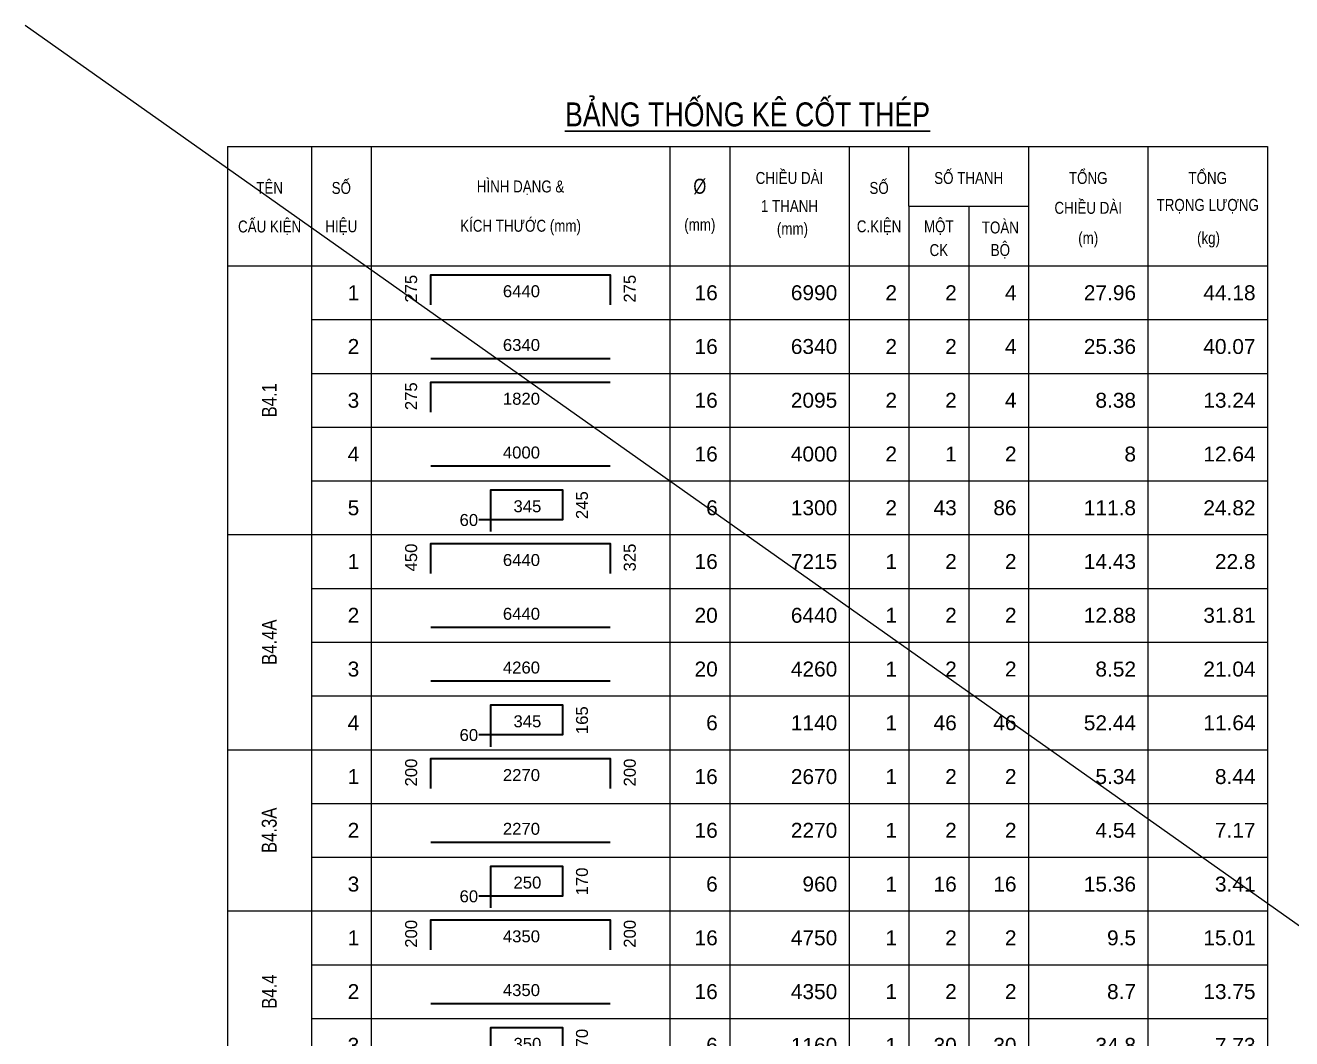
# Model space of a CAD drawing. Header units: millimetres. Extents: x -529861 to -223882, y -171969 to 61504.
# Drawn here: x -399058 to -384646, y -160501 to -148965 of the extents above; entities that cross this region are included whole.
import ezdxf
from ezdxf.enums import TextEntityAlignment as Align

# ---------------------------------------------------------------- set-up
doc = ezdxf.new("R2010")
doc.units = ezdxf.units.MM
doc.header["$LTSCALE"] = 5000
for name, color, linetype, lineweight in [('kata_net khung', 3, 'Continuous', 20), ('kata_text', 7, 'Continuous', 30), ('kata_thep chu', 1, 'Continuous', 35)]:
    doc.layers.add(name, color=color, linetype=linetype, lineweight=lineweight)
doc.layers.add('KCS_Plotter', color=11, linetype='Continuous', plot=False)
doc.styles.add('kata_text', font='arial.ttf', dxfattribs={"width": 0.8})

# ---------------------------------------------------------------- blocks, each defined once
blk = doc.blocks.new('dang04')
at = {"layer": 'kata_net khung'}
for p, q in [((0, 0), (0, -900)), ((1405, 0), (1405, -900)), ((2405, 0), (2405, -900)), ((7405, 0), (7405, -900)), ((8405, 0), (8405, -900)), ((10405, 0), (10405, -900)), ((11405, 0), (11405, -900)), ((12405, 0), (12405, -900)), ((13405, 0), (13405, -900)), ((15405, 0), (15405, -900)), ((17405, 0), (17405, -900)), ((1405, -900), (17405, -900))]:
    blk.add_line(p, q, dxfattribs=at)
at = {"layer": 'kata_thep chu'}
blk.add_lwpolyline([(3405, -650), (3405, -150), (6405, -150), (6405, -650)], dxfattribs=at)
at = {"layer": 'kata_text', "style": 'kata_text'}
for p in [(3073, -150), (6733, -150)]:
    blk.add_attdef('D03', text='', height=200, rotation=90, dxfattribs=at).set_placement(p, align=Align.MIDDLE_RIGHT)
for p in [(2205, -450), (8205, -450), (10205, -450), (11205, -450), (12205, -450), (13205, -450), (15205, -450), (17205, -450)]:
    blk.add_attdef('D03', text='', height=250, dxfattribs=at).set_placement(p, align=Align.MIDDLE_RIGHT)
blk.add_attdef('D03', text='', height=200, dxfattribs=at).set_placement((4920, -425), align=Align.MIDDLE_CENTER)
blk = doc.blocks.new('dang01')
at = {"layer": 'kata_net khung'}
for p, q in [((0, 0), (0, -900)), ((1405, 0), (1405, -900)), ((2405, 0), (2405, -900)), ((7405, 0), (7405, -900)), ((8405, 0), (8405, -900)), ((10405, 0), (10405, -900)), ((11405, 0), (11405, -900)), ((12405, 0), (12405, -900)), ((13405, 0), (13405, -900)), ((15405, 0), (15405, -900)), ((17405, 0), (17405, -900)), ((1405, -900), (17405, -900))]:
    blk.add_line(p, q, dxfattribs=at)
at = {"layer": 'kata_thep chu'}
blk.add_line((3405, -650), (6405, -650), dxfattribs=at)
at = {"layer": 'kata_text', "style": 'kata_text'}
for p in [(2205, -450), (8205, -450), (10205, -450), (11205, -450), (12205, -450), (13205, -450), (15205, -450), (17205, -450)]:
    blk.add_attdef('D03', text='', height=250, dxfattribs=at).set_placement(p, align=Align.MIDDLE_RIGHT)
blk.add_attdef('00000000', text='', height=200, dxfattribs=at).set_placement((4920, -425), align=Align.MIDDLE_CENTER)
blk = doc.blocks.new('dang03')
at = {"layer": 'kata_net khung'}
for p, q in [((0, 0), (0, -900)), ((1405, 0), (1405, -900)), ((2405, 0), (2405, -900)), ((7405, 0), (7405, -900)), ((8405, 0), (8405, -900)), ((10405, 0), (10405, -900)), ((11405, 0), (11405, -900)), ((12405, 0), (12405, -900)), ((13405, 0), (13405, -900)), ((15405, 0), (15405, -900)), ((17405, 0), (17405, -900)), ((1405, -900), (17405, -900))]:
    blk.add_line(p, q, dxfattribs=at)
at = {"layer": 'kata_thep chu'}
blk.add_lwpolyline([(3405, -650), (3405, -150), (6405, -150)], dxfattribs=at)
at = {"layer": 'kata_text', "style": 'kata_text'}
blk.add_attdef('09', text='', height=200, rotation=90, dxfattribs=at).set_placement((3073, -150), align=Align.MIDDLE_RIGHT)
for tag, p in [('10', (2205, -450)), ('07', (8205, -450)), ('06', (10205, -450)), ('05', (11205, -450)), ('04', (12205, -450)), ('03', (13205, -450)), ('02', (15205, -450)), ('01', (17205, -450))]:
    blk.add_attdef(tag, text='', height=250, dxfattribs=at).set_placement(p, align=Align.MIDDLE_RIGHT)
blk.add_attdef('08', text='', height=200, dxfattribs=at).set_placement((4920, -425), align=Align.MIDDLE_CENTER)
blk = doc.blocks.new('dang05')
at = {"layer": 'kata_net khung'}
for p, q in [((0, 0), (0, -900)), ((1405, 0), (1405, -900)), ((2405, 0), (2405, -900)), ((7405, 0), (7405, -900)), ((8405, 0), (8405, -900)), ((10405, 0), (10405, -900)), ((11405, 0), (11405, -900)), ((12405, 0), (12405, -900)), ((13405, 0), (13405, -900)), ((15405, 0), (15405, -900)), ((17405, 0), (17405, -900)), ((1405, -900), (17405, -900))]:
    blk.add_line(p, q, dxfattribs=at)
at = {"layer": 'kata_thep chu'}
blk.add_lwpolyline([(4405, -850), (4405, -150), (5605, -150), (5605, -650), (4205, -650)], dxfattribs=at)
at = {"layer": 'kata_text', "style": 'kata_text'}
blk.add_attdef('1000', text='', height=200, rotation=90, dxfattribs=at).set_placement((5933, -173), align=Align.MIDDLE_RIGHT)
for tag, height, p in [('D03', 250, (2205, -450)), ('D03', 250, (8205, -450)), ('D03', 250, (10205, -450)), ('D03', 250, (11205, -450)), ('D03', 250, (12205, -450)), ('D03', 250, (13205, -450)), ('D03', 250, (15205, -450)), ('D03', 250, (17205, -450)), ('0000', 200, (4195, -654))]:
    blk.add_attdef(tag, text='', height=height, dxfattribs=at).set_placement(p, align=Align.MIDDLE_RIGHT)
blk.add_attdef('D03', text='', height=200, dxfattribs=at).set_placement((5020, -425), align=Align.MIDDLE_CENTER)
blk = doc.blocks.new('Tieude')
at = {"layer": 'kata_net khung'}
for p, q in [((0, 2000), (0, 0)), ((0, 2000), (17405, 2000)), ((1405, 2000), (1405, 0)), ((2405, 2000), (2405, 0)), ((7405, 2000), (7405, 0)), ((8405, 2000), (8405, 0)), ((10405, 2000), (10405, 0)), ((11405, 1000), (11405, 2000)), ((13405, 2000), (13405, 0)), ((15405, 2000), (15405, 0)), ((17405, 2000), (17405, 0)), ((11405, 1000), (13405, 1000)), ((11405, 1000), (11405, 0)), ((12405, 1000), (12405, 0)), ((0, 0), (17405, 0))]:
    blk.add_line(p, q, dxfattribs=at)
at = {"layer": 'kata_text', "style": 'kata_text', "width": 0.8}
for s, height, p in [('%%UBẢNG THỐNG KÊ CỐT THÉP', 400, (8703, 2594)), ('CHIỀU DÀI', 200, (9405, 1500)), ('SỐ THANH', 200, (12405, 1500)), ('TỔNG', 200, (14405, 1500)), ('TỔNG', 200, (16405, 1500)), ('TÊN', 200, (705, 1333)), ('SỐ', 200, (1905, 1333)), ('HÌNH DẠNG &', 200, (4905, 1333)), ('%%C', 250, (7905, 1333)), ('SỐ', 200, (10905, 1333)), ('1 THANH', 200, (9405, 1000)), ('CHIỀU DÀI', 200, (14405, 1000)), ('TRỌNG LƯỢNG', 200, (16405, 1000)), ('CẤU KIỆN', 200, (705, 667)), ('HIỆU', 200, (1905, 667)), ('KÍCH THƯỚC (mm)', 200, (4905, 667)), ('(mm)', 200, (7905, 667)), ('(mm)', 200, (9455, 599)), ('C.KIỆN', 200, (10905, 667)), ('MỘT', 200, (11905, 667)), ('TOÀN', 200, (12935, 667)), ('(m)', 200, (14405, 443)), ('(kg)', 200, (16418, 443)), ('CK', 200, (11905, 264)), ('BỘ', 200, (12935, 271))]:
    blk.add_text(s, height=height, dxfattribs=at).set_placement(p, align=Align.MIDDLE)

msp = doc.modelspace()

# ---------------------------------------------------------------- linework, layer by layer
at = {"layer": 'kata_net khung', "linetype": 'ByBlock', "ltscale": 1500}
for p, q in [((-396757.14, -151703.11), (-395801.55, -151703.11)), ((-396757.14, -154763.11), (-395801.55, -154763.11)), ((-396757.14, -157211.11), (-395801.55, -157211.11)), ((-396757.14, -159047.11), (-395801.55, -159047.11))]:
    msp.add_line(p, q, dxfattribs=at)
at = {"layer": 'KCS_Plotter', "linetype": 'ByBlock', "ltscale": 1500}
msp.add_line((-399057.65, -148964.82), (-366526.03, -171969.32), dxfattribs=at)

# ---------------------------------------------------------------- block references
at = {"layer": 'kata_net khung', "linetype": 'ByBlock', "ltscale": 1500, "xscale": 0.68, "yscale": 0.68, "zscale": 0.68}
msp.add_blockref('Tieude', (-396757.14, -151703.11), dxfattribs=at)
at = {"layer": 'kata_net khung', "linetype": 'ByBlock', "ltscale": 1500}
ref = msp.add_blockref('dang04', (-396757.14, -151703.11), dxfattribs=dict(at, xscale=0.68, yscale=0.68, zscale=0.68))
ref.add_attrib('D03', '1', dxfattribs={"layer": 'kata_text', "height": 170, "style": 'kata_text'}).set_placement((-395257.55, -152009.11), align=Align.MIDDLE_RIGHT)
ref.add_attrib('D03', '275', dxfattribs={"layer": 'kata_text', "height": 136, "rotation": 90, "style": 'kata_text'}).set_placement((-394667.27, -151805.11), align=Align.MIDDLE_RIGHT)
ref.add_attrib('D03', '6440', dxfattribs={"layer": 'kata_text', "height": 136, "style": 'kata_text'}).set_placement((-393411.8, -151991.93), align=Align.MIDDLE_CENTER)
ref.add_attrib('D03', '275', dxfattribs={"layer": 'kata_text', "height": 136, "rotation": 90, "style": 'kata_text'}).set_placement((-392179.04, -151805.11), align=Align.MIDDLE_RIGHT)
ref.add_attrib('D03', '16', dxfattribs={"layer": 'kata_text', "height": 170, "style": 'kata_text'}).set_placement((-391177.55, -152009.11), align=Align.MIDDLE_RIGHT)
ref.add_attrib('D03', '6990', dxfattribs={"layer": 'kata_text', "height": 170, "style": 'kata_text'}).set_placement((-389817.55, -152009.11), align=Align.MIDDLE_RIGHT)
ref.add_attrib('D03', '2', dxfattribs={"layer": 'kata_text', "height": 170, "style": 'kata_text'}).set_placement((-389137.55, -152009.11), align=Align.MIDDLE_RIGHT)
ref.add_attrib('D03', '2', dxfattribs={"layer": 'kata_text', "height": 170, "style": 'kata_text'}).set_placement((-388457.55, -152009.11), align=Align.MIDDLE_RIGHT)
ref.add_attrib('D03', '4', dxfattribs={"layer": 'kata_text', "height": 170, "style": 'kata_text'}).set_placement((-387777.55, -152008.88), align=Align.MIDDLE_RIGHT)
ref.add_attrib('D03', '27.96', dxfattribs={"layer": 'kata_text', "height": 170, "style": 'kata_text'}).set_placement((-386417.55, -152009.11), align=Align.MIDDLE_RIGHT)
ref.add_attrib('D03', '44.18', dxfattribs={"layer": 'kata_text', "height": 170, "style": 'kata_text'}).set_placement((-385057.55, -152009.11), align=Align.MIDDLE_RIGHT)
ref = msp.add_blockref('dang01', (-396757.14, -152315.11), dxfattribs=dict(at, xscale=0.68, yscale=0.68, zscale=0.68))
ref.add_attrib('D03', '2', dxfattribs={"layer": 'kata_text', "height": 170, "style": 'kata_text'}).set_placement((-395257.55, -152621.11), align=Align.MIDDLE_RIGHT)
ref.add_attrib('00000000', '6340', dxfattribs={"layer": 'kata_text', "height": 136, "style": 'kata_text'}).set_placement((-393411.8, -152603.93), align=Align.MIDDLE_CENTER)
ref.add_attrib('D03', '16', dxfattribs={"layer": 'kata_text', "height": 170, "style": 'kata_text'}).set_placement((-391177.55, -152621.11), align=Align.MIDDLE_RIGHT)
ref.add_attrib('D03', '6340', dxfattribs={"layer": 'kata_text', "height": 170, "style": 'kata_text'}).set_placement((-389817.55, -152621.11), align=Align.MIDDLE_RIGHT)
ref.add_attrib('D03', '2', dxfattribs={"layer": 'kata_text', "height": 170, "style": 'kata_text'}).set_placement((-389137.55, -152621.11), align=Align.MIDDLE_RIGHT)
ref.add_attrib('D03', '2', dxfattribs={"layer": 'kata_text', "height": 170, "style": 'kata_text'}).set_placement((-388457.55, -152621.11), align=Align.MIDDLE_RIGHT)
ref.add_attrib('D03', '4', dxfattribs={"layer": 'kata_text', "height": 170, "style": 'kata_text'}).set_placement((-387777.55, -152620.88), align=Align.MIDDLE_RIGHT)
ref.add_attrib('D03', '25.36', dxfattribs={"layer": 'kata_text', "height": 170, "style": 'kata_text'}).set_placement((-386417.55, -152621.11), align=Align.MIDDLE_RIGHT)
ref.add_attrib('D03', '40.07', dxfattribs={"layer": 'kata_text', "height": 170, "style": 'kata_text'}).set_placement((-385057.55, -152621.11), align=Align.MIDDLE_RIGHT)
at = {"layer": 'kata_net khung', "linetype": 'ByBlock', "ltscale": 1500, "xscale": 0.68, "yscale": 0.68, "zscale": 0.68}
msp.add_blockref('dang03', (-396757.14, -152927.11), dxfattribs=at).add_auto_attribs({'10': '3', '09': '275', '08': '1820', '07': '16', '06': '2095', '05': '2', '04': '2', '03': '4', '02': '8.38', '01': '13.24'})
at = {"layer": 'kata_net khung', "linetype": 'ByBlock', "ltscale": 1500}
ref = msp.add_blockref('dang01', (-396757.14, -153539.11), dxfattribs=dict(at, xscale=0.68, yscale=0.68, zscale=0.68))
ref.add_attrib('D03', '4', dxfattribs={"layer": 'kata_text', "height": 170, "style": 'kata_text'}).set_placement((-395257.55, -153845.11), align=Align.MIDDLE_RIGHT)
ref.add_attrib('00000000', '4000', dxfattribs={"layer": 'kata_text', "height": 136, "style": 'kata_text'}).set_placement((-393411.8, -153827.93), align=Align.MIDDLE_CENTER)
ref.add_attrib('D03', '16', dxfattribs={"layer": 'kata_text', "height": 170, "style": 'kata_text'}).set_placement((-391177.55, -153845.11), align=Align.MIDDLE_RIGHT)
ref.add_attrib('D03', '4000', dxfattribs={"layer": 'kata_text', "height": 170, "style": 'kata_text'}).set_placement((-389817.55, -153845.11), align=Align.MIDDLE_RIGHT)
ref.add_attrib('D03', '2', dxfattribs={"layer": 'kata_text', "height": 170, "style": 'kata_text'}).set_placement((-389137.55, -153845.11), align=Align.MIDDLE_RIGHT)
ref.add_attrib('D03', '1', dxfattribs={"layer": 'kata_text', "height": 170, "style": 'kata_text'}).set_placement((-388457.55, -153845.11), align=Align.MIDDLE_RIGHT)
ref.add_attrib('D03', '2', dxfattribs={"layer": 'kata_text', "height": 170, "style": 'kata_text'}).set_placement((-387777.55, -153844.88), align=Align.MIDDLE_RIGHT)
ref.add_attrib('D03', '8', dxfattribs={"layer": 'kata_text', "height": 170, "style": 'kata_text'}).set_placement((-386417.55, -153845.11), align=Align.MIDDLE_RIGHT)
ref.add_attrib('D03', '12.64', dxfattribs={"layer": 'kata_text', "height": 170, "style": 'kata_text'}).set_placement((-385057.55, -153845.11), align=Align.MIDDLE_RIGHT)
ref = msp.add_blockref('dang05', (-396757.14, -154151.11), dxfattribs=dict(at, xscale=0.68, yscale=0.68, zscale=0.68))
ref.add_attrib('D03', '5', dxfattribs={"layer": 'kata_text', "height": 170, "style": 'kata_text'}).set_placement((-395257.55, -154457.11), align=Align.MIDDLE_RIGHT)
ref.add_attrib('0000', '60', dxfattribs={"layer": 'kata_text', "height": 136, "style": 'kata_text'}).set_placement((-393904.6, -154596.1), align=Align.MIDDLE_RIGHT)
ref.add_attrib('D03', '345', dxfattribs={"layer": 'kata_text', "height": 136, "style": 'kata_text'}).set_placement((-393343.8, -154439.93), align=Align.MIDDLE_CENTER)
ref.add_attrib('1000', '245', dxfattribs={"layer": 'kata_text', "height": 136, "rotation": 90, "style": 'kata_text'}).set_placement((-392723.04, -154269.07), align=Align.MIDDLE_RIGHT)
ref.add_attrib('D03', '6', dxfattribs={"layer": 'kata_text', "height": 170, "style": 'kata_text'}).set_placement((-391177.55, -154457.11), align=Align.MIDDLE_RIGHT)
ref.add_attrib('D03', '1300', dxfattribs={"layer": 'kata_text', "height": 170, "style": 'kata_text'}).set_placement((-389817.55, -154457.11), align=Align.MIDDLE_RIGHT)
ref.add_attrib('D03', '2', dxfattribs={"layer": 'kata_text', "height": 170, "style": 'kata_text'}).set_placement((-389137.55, -154457.11), align=Align.MIDDLE_RIGHT)
ref.add_attrib('D03', '43', dxfattribs={"layer": 'kata_text', "height": 170, "style": 'kata_text'}).set_placement((-388457.55, -154457.11), align=Align.MIDDLE_RIGHT)
ref.add_attrib('D03', '86', dxfattribs={"layer": 'kata_text', "height": 170, "style": 'kata_text'}).set_placement((-387777.55, -154456.88), align=Align.MIDDLE_RIGHT)
ref.add_attrib('D03', '111.8', dxfattribs={"layer": 'kata_text', "height": 170, "style": 'kata_text'}).set_placement((-386417.55, -154457.11), align=Align.MIDDLE_RIGHT)
ref.add_attrib('D03', '24.82', dxfattribs={"layer": 'kata_text', "height": 170, "style": 'kata_text'}).set_placement((-385057.55, -154457.11), align=Align.MIDDLE_RIGHT)
ref = msp.add_blockref('dang04', (-396757.14, -154763.11), dxfattribs=dict(at, xscale=0.68, yscale=0.68, zscale=0.68))
ref.add_attrib('D03', '1', dxfattribs={"layer": 'kata_text', "height": 170, "style": 'kata_text'}).set_placement((-395257.55, -155069.11), align=Align.MIDDLE_RIGHT)
ref.add_attrib('D03', '450', dxfattribs={"layer": 'kata_text', "height": 136, "rotation": 90, "style": 'kata_text'}).set_placement((-394667.27, -154865.11), align=Align.MIDDLE_RIGHT)
ref.add_attrib('D03', '6440', dxfattribs={"layer": 'kata_text', "height": 136, "style": 'kata_text'}).set_placement((-393411.8, -155051.93), align=Align.MIDDLE_CENTER)
ref.add_attrib('D03', '325', dxfattribs={"layer": 'kata_text', "height": 136, "rotation": 90, "style": 'kata_text'}).set_placement((-392179.04, -154865.11), align=Align.MIDDLE_RIGHT)
ref.add_attrib('D03', '16', dxfattribs={"layer": 'kata_text', "height": 170, "style": 'kata_text'}).set_placement((-391177.55, -155069.11), align=Align.MIDDLE_RIGHT)
ref.add_attrib('D03', '7215', dxfattribs={"layer": 'kata_text', "height": 170, "style": 'kata_text'}).set_placement((-389817.55, -155069.11), align=Align.MIDDLE_RIGHT)
ref.add_attrib('D03', '1', dxfattribs={"layer": 'kata_text', "height": 170, "style": 'kata_text'}).set_placement((-389137.55, -155069.11), align=Align.MIDDLE_RIGHT)
ref.add_attrib('D03', '2', dxfattribs={"layer": 'kata_text', "height": 170, "style": 'kata_text'}).set_placement((-388457.55, -155069.11), align=Align.MIDDLE_RIGHT)
ref.add_attrib('D03', '2', dxfattribs={"layer": 'kata_text', "height": 170, "style": 'kata_text'}).set_placement((-387777.55, -155068.88), align=Align.MIDDLE_RIGHT)
ref.add_attrib('D03', '14.43', dxfattribs={"layer": 'kata_text', "height": 170, "style": 'kata_text'}).set_placement((-386417.55, -155069.11), align=Align.MIDDLE_RIGHT)
ref.add_attrib('D03', '22.8', dxfattribs={"layer": 'kata_text', "height": 170, "style": 'kata_text'}).set_placement((-385057.55, -155069.11), align=Align.MIDDLE_RIGHT)
ref = msp.add_blockref('dang01', (-396757.14, -155375.11), dxfattribs=dict(at, xscale=0.68, yscale=0.68, zscale=0.68))
ref.add_attrib('D03', '2', dxfattribs={"layer": 'kata_text', "height": 170, "style": 'kata_text'}).set_placement((-395257.55, -155681.11), align=Align.MIDDLE_RIGHT)
ref.add_attrib('00000000', '6440', dxfattribs={"layer": 'kata_text', "height": 136, "style": 'kata_text'}).set_placement((-393411.8, -155663.93), align=Align.MIDDLE_CENTER)
ref.add_attrib('D03', '20', dxfattribs={"layer": 'kata_text', "height": 170, "style": 'kata_text'}).set_placement((-391177.55, -155681.11), align=Align.MIDDLE_RIGHT)
ref.add_attrib('D03', '6440', dxfattribs={"layer": 'kata_text', "height": 170, "style": 'kata_text'}).set_placement((-389817.55, -155681.11), align=Align.MIDDLE_RIGHT)
ref.add_attrib('D03', '1', dxfattribs={"layer": 'kata_text', "height": 170, "style": 'kata_text'}).set_placement((-389137.55, -155681.11), align=Align.MIDDLE_RIGHT)
ref.add_attrib('D03', '2', dxfattribs={"layer": 'kata_text', "height": 170, "style": 'kata_text'}).set_placement((-388457.55, -155681.11), align=Align.MIDDLE_RIGHT)
ref.add_attrib('D03', '2', dxfattribs={"layer": 'kata_text', "height": 170, "style": 'kata_text'}).set_placement((-387777.55, -155680.88), align=Align.MIDDLE_RIGHT)
ref.add_attrib('D03', '12.88', dxfattribs={"layer": 'kata_text', "height": 170, "style": 'kata_text'}).set_placement((-386417.55, -155681.11), align=Align.MIDDLE_RIGHT)
ref.add_attrib('D03', '31.81', dxfattribs={"layer": 'kata_text', "height": 170, "style": 'kata_text'}).set_placement((-385057.55, -155681.11), align=Align.MIDDLE_RIGHT)
ref = msp.add_blockref('dang01', (-396757.14, -155987.11), dxfattribs=dict(at, xscale=0.68, yscale=0.68, zscale=0.68))
ref.add_attrib('D03', '3', dxfattribs={"layer": 'kata_text', "height": 170, "style": 'kata_text'}).set_placement((-395257.55, -156293.11), align=Align.MIDDLE_RIGHT)
ref.add_attrib('00000000', '4260', dxfattribs={"layer": 'kata_text', "height": 136, "style": 'kata_text'}).set_placement((-393411.8, -156275.93), align=Align.MIDDLE_CENTER)
ref.add_attrib('D03', '20', dxfattribs={"layer": 'kata_text', "height": 170, "style": 'kata_text'}).set_placement((-391177.55, -156293.11), align=Align.MIDDLE_RIGHT)
ref.add_attrib('D03', '4260', dxfattribs={"layer": 'kata_text', "height": 170, "style": 'kata_text'}).set_placement((-389817.55, -156293.11), align=Align.MIDDLE_RIGHT)
ref.add_attrib('D03', '1', dxfattribs={"layer": 'kata_text', "height": 170, "style": 'kata_text'}).set_placement((-389137.55, -156293.11), align=Align.MIDDLE_RIGHT)
ref.add_attrib('D03', '2', dxfattribs={"layer": 'kata_text', "height": 170, "style": 'kata_text'}).set_placement((-388457.55, -156293.11), align=Align.MIDDLE_RIGHT)
ref.add_attrib('D03', '2', dxfattribs={"layer": 'kata_text', "height": 170, "style": 'kata_text'}).set_placement((-387777.55, -156292.88), align=Align.MIDDLE_RIGHT)
ref.add_attrib('D03', '8.52', dxfattribs={"layer": 'kata_text', "height": 170, "style": 'kata_text'}).set_placement((-386417.55, -156293.11), align=Align.MIDDLE_RIGHT)
ref.add_attrib('D03', '21.04', dxfattribs={"layer": 'kata_text', "height": 170, "style": 'kata_text'}).set_placement((-385057.55, -156293.11), align=Align.MIDDLE_RIGHT)
ref = msp.add_blockref('dang05', (-396757.14, -156599.11), dxfattribs=dict(at, xscale=0.68, yscale=0.68, zscale=0.68))
ref.add_attrib('D03', '4', dxfattribs={"layer": 'kata_text', "height": 170, "style": 'kata_text'}).set_placement((-395257.55, -156905.11), align=Align.MIDDLE_RIGHT)
ref.add_attrib('0000', '60', dxfattribs={"layer": 'kata_text', "height": 136, "style": 'kata_text'}).set_placement((-393904.6, -157044.1), align=Align.MIDDLE_RIGHT)
ref.add_attrib('D03', '345', dxfattribs={"layer": 'kata_text', "height": 136, "style": 'kata_text'}).set_placement((-393343.8, -156887.93), align=Align.MIDDLE_CENTER)
ref.add_attrib('1000', '165', dxfattribs={"layer": 'kata_text', "height": 136, "rotation": 90, "style": 'kata_text'}).set_placement((-392723.04, -156717.07), align=Align.MIDDLE_RIGHT)
ref.add_attrib('D03', '6', dxfattribs={"layer": 'kata_text', "height": 170, "style": 'kata_text'}).set_placement((-391177.55, -156905.11), align=Align.MIDDLE_RIGHT)
ref.add_attrib('D03', '1140', dxfattribs={"layer": 'kata_text', "height": 170, "style": 'kata_text'}).set_placement((-389817.55, -156905.11), align=Align.MIDDLE_RIGHT)
ref.add_attrib('D03', '1', dxfattribs={"layer": 'kata_text', "height": 170, "style": 'kata_text'}).set_placement((-389137.55, -156905.11), align=Align.MIDDLE_RIGHT)
ref.add_attrib('D03', '46', dxfattribs={"layer": 'kata_text', "height": 170, "style": 'kata_text'}).set_placement((-388457.55, -156905.11), align=Align.MIDDLE_RIGHT)
ref.add_attrib('D03', '46', dxfattribs={"layer": 'kata_text', "height": 170, "style": 'kata_text'}).set_placement((-387777.55, -156904.88), align=Align.MIDDLE_RIGHT)
ref.add_attrib('D03', '52.44', dxfattribs={"layer": 'kata_text', "height": 170, "style": 'kata_text'}).set_placement((-386417.55, -156905.11), align=Align.MIDDLE_RIGHT)
ref.add_attrib('D03', '11.64', dxfattribs={"layer": 'kata_text', "height": 170, "style": 'kata_text'}).set_placement((-385057.55, -156905.11), align=Align.MIDDLE_RIGHT)
ref = msp.add_blockref('dang04', (-396757.14, -157211.11), dxfattribs=dict(at, xscale=0.68, yscale=0.68, zscale=0.68))
ref.add_attrib('D03', '1', dxfattribs={"layer": 'kata_text', "height": 170, "style": 'kata_text'}).set_placement((-395257.55, -157517.11), align=Align.MIDDLE_RIGHT)
ref.add_attrib('D03', '200', dxfattribs={"layer": 'kata_text', "height": 136, "rotation": 90, "style": 'kata_text'}).set_placement((-394667.27, -157313.11), align=Align.MIDDLE_RIGHT)
ref.add_attrib('D03', '2270', dxfattribs={"layer": 'kata_text', "height": 136, "style": 'kata_text'}).set_placement((-393411.8, -157499.93), align=Align.MIDDLE_CENTER)
ref.add_attrib('D03', '200', dxfattribs={"layer": 'kata_text', "height": 136, "rotation": 90, "style": 'kata_text'}).set_placement((-392179.04, -157313.11), align=Align.MIDDLE_RIGHT)
ref.add_attrib('D03', '16', dxfattribs={"layer": 'kata_text', "height": 170, "style": 'kata_text'}).set_placement((-391177.55, -157517.11), align=Align.MIDDLE_RIGHT)
ref.add_attrib('D03', '2670', dxfattribs={"layer": 'kata_text', "height": 170, "style": 'kata_text'}).set_placement((-389817.55, -157517.11), align=Align.MIDDLE_RIGHT)
ref.add_attrib('D03', '1', dxfattribs={"layer": 'kata_text', "height": 170, "style": 'kata_text'}).set_placement((-389137.55, -157517.11), align=Align.MIDDLE_RIGHT)
ref.add_attrib('D03', '2', dxfattribs={"layer": 'kata_text', "height": 170, "style": 'kata_text'}).set_placement((-388457.55, -157517.11), align=Align.MIDDLE_RIGHT)
ref.add_attrib('D03', '2', dxfattribs={"layer": 'kata_text', "height": 170, "style": 'kata_text'}).set_placement((-387777.55, -157516.88), align=Align.MIDDLE_RIGHT)
ref.add_attrib('D03', '5.34', dxfattribs={"layer": 'kata_text', "height": 170, "style": 'kata_text'}).set_placement((-386417.55, -157517.11), align=Align.MIDDLE_RIGHT)
ref.add_attrib('D03', '8.44', dxfattribs={"layer": 'kata_text', "height": 170, "style": 'kata_text'}).set_placement((-385057.55, -157517.11), align=Align.MIDDLE_RIGHT)
ref = msp.add_blockref('dang01', (-396757.14, -157823.11), dxfattribs=dict(at, xscale=0.68, yscale=0.68, zscale=0.68))
ref.add_attrib('D03', '2', dxfattribs={"layer": 'kata_text', "height": 170, "style": 'kata_text'}).set_placement((-395257.55, -158129.11), align=Align.MIDDLE_RIGHT)
ref.add_attrib('00000000', '2270', dxfattribs={"layer": 'kata_text', "height": 136, "style": 'kata_text'}).set_placement((-393411.8, -158111.93), align=Align.MIDDLE_CENTER)
ref.add_attrib('D03', '16', dxfattribs={"layer": 'kata_text', "height": 170, "style": 'kata_text'}).set_placement((-391177.55, -158129.11), align=Align.MIDDLE_RIGHT)
ref.add_attrib('D03', '2270', dxfattribs={"layer": 'kata_text', "height": 170, "style": 'kata_text'}).set_placement((-389817.55, -158129.11), align=Align.MIDDLE_RIGHT)
ref.add_attrib('D03', '1', dxfattribs={"layer": 'kata_text', "height": 170, "style": 'kata_text'}).set_placement((-389137.55, -158129.11), align=Align.MIDDLE_RIGHT)
ref.add_attrib('D03', '2', dxfattribs={"layer": 'kata_text', "height": 170, "style": 'kata_text'}).set_placement((-388457.55, -158129.11), align=Align.MIDDLE_RIGHT)
ref.add_attrib('D03', '2', dxfattribs={"layer": 'kata_text', "height": 170, "style": 'kata_text'}).set_placement((-387777.55, -158128.88), align=Align.MIDDLE_RIGHT)
ref.add_attrib('D03', '4.54', dxfattribs={"layer": 'kata_text', "height": 170, "style": 'kata_text'}).set_placement((-386417.55, -158129.11), align=Align.MIDDLE_RIGHT)
ref.add_attrib('D03', '7.17', dxfattribs={"layer": 'kata_text', "height": 170, "style": 'kata_text'}).set_placement((-385057.55, -158129.11), align=Align.MIDDLE_RIGHT)
ref = msp.add_blockref('dang05', (-396757.14, -158435.11), dxfattribs=dict(at, xscale=0.68, yscale=0.68, zscale=0.68))
ref.add_attrib('D03', '3', dxfattribs={"layer": 'kata_text', "height": 170, "style": 'kata_text'}).set_placement((-395257.55, -158741.11), align=Align.MIDDLE_RIGHT)
ref.add_attrib('0000', '60', dxfattribs={"layer": 'kata_text', "height": 136, "style": 'kata_text'}).set_placement((-393904.6, -158880.1), align=Align.MIDDLE_RIGHT)
ref.add_attrib('D03', '250', dxfattribs={"layer": 'kata_text', "height": 136, "style": 'kata_text'}).set_placement((-393343.8, -158723.93), align=Align.MIDDLE_CENTER)
ref.add_attrib('1000', '170', dxfattribs={"layer": 'kata_text', "height": 136, "rotation": 90, "style": 'kata_text'}).set_placement((-392723.04, -158553.07), align=Align.MIDDLE_RIGHT)
ref.add_attrib('D03', '6', dxfattribs={"layer": 'kata_text', "height": 170, "style": 'kata_text'}).set_placement((-391177.55, -158741.11), align=Align.MIDDLE_RIGHT)
ref.add_attrib('D03', '960', dxfattribs={"layer": 'kata_text', "height": 170, "style": 'kata_text'}).set_placement((-389817.55, -158741.11), align=Align.MIDDLE_RIGHT)
ref.add_attrib('D03', '1', dxfattribs={"layer": 'kata_text', "height": 170, "style": 'kata_text'}).set_placement((-389137.55, -158741.11), align=Align.MIDDLE_RIGHT)
ref.add_attrib('D03', '16', dxfattribs={"layer": 'kata_text', "height": 170, "style": 'kata_text'}).set_placement((-388457.55, -158741.11), align=Align.MIDDLE_RIGHT)
ref.add_attrib('D03', '16', dxfattribs={"layer": 'kata_text', "height": 170, "style": 'kata_text'}).set_placement((-387777.55, -158740.88), align=Align.MIDDLE_RIGHT)
ref.add_attrib('D03', '15.36', dxfattribs={"layer": 'kata_text', "height": 170, "style": 'kata_text'}).set_placement((-386417.55, -158741.11), align=Align.MIDDLE_RIGHT)
ref.add_attrib('D03', '3.41', dxfattribs={"layer": 'kata_text', "height": 170, "style": 'kata_text'}).set_placement((-385057.55, -158741.11), align=Align.MIDDLE_RIGHT)
ref = msp.add_blockref('dang04', (-396757.14, -159047.11), dxfattribs=dict(at, xscale=0.68, yscale=0.68, zscale=0.68))
ref.add_attrib('D03', '1', dxfattribs={"layer": 'kata_text', "height": 170, "style": 'kata_text'}).set_placement((-395257.55, -159353.11), align=Align.MIDDLE_RIGHT)
ref.add_attrib('D03', '200', dxfattribs={"layer": 'kata_text', "height": 136, "rotation": 90, "style": 'kata_text'}).set_placement((-394667.27, -159149.11), align=Align.MIDDLE_RIGHT)
ref.add_attrib('D03', '4350', dxfattribs={"layer": 'kata_text', "height": 136, "style": 'kata_text'}).set_placement((-393411.8, -159335.93), align=Align.MIDDLE_CENTER)
ref.add_attrib('D03', '200', dxfattribs={"layer": 'kata_text', "height": 136, "rotation": 90, "style": 'kata_text'}).set_placement((-392179.04, -159149.11), align=Align.MIDDLE_RIGHT)
ref.add_attrib('D03', '16', dxfattribs={"layer": 'kata_text', "height": 170, "style": 'kata_text'}).set_placement((-391177.55, -159353.11), align=Align.MIDDLE_RIGHT)
ref.add_attrib('D03', '4750', dxfattribs={"layer": 'kata_text', "height": 170, "style": 'kata_text'}).set_placement((-389817.55, -159353.11), align=Align.MIDDLE_RIGHT)
ref.add_attrib('D03', '1', dxfattribs={"layer": 'kata_text', "height": 170, "style": 'kata_text'}).set_placement((-389137.55, -159353.11), align=Align.MIDDLE_RIGHT)
ref.add_attrib('D03', '2', dxfattribs={"layer": 'kata_text', "height": 170, "style": 'kata_text'}).set_placement((-388457.55, -159353.11), align=Align.MIDDLE_RIGHT)
ref.add_attrib('D03', '2', dxfattribs={"layer": 'kata_text', "height": 170, "style": 'kata_text'}).set_placement((-387777.55, -159352.88), align=Align.MIDDLE_RIGHT)
ref.add_attrib('D03', '9.5', dxfattribs={"layer": 'kata_text', "height": 170, "style": 'kata_text'}).set_placement((-386417.55, -159353.11), align=Align.MIDDLE_RIGHT)
ref.add_attrib('D03', '15.01', dxfattribs={"layer": 'kata_text', "height": 170, "style": 'kata_text'}).set_placement((-385057.55, -159353.11), align=Align.MIDDLE_RIGHT)
ref = msp.add_blockref('dang01', (-396757.14, -159659.11), dxfattribs=dict(at, xscale=0.68, yscale=0.68, zscale=0.68))
ref.add_attrib('D03', '2', dxfattribs={"layer": 'kata_text', "height": 170, "style": 'kata_text'}).set_placement((-395257.55, -159965.11), align=Align.MIDDLE_RIGHT)
ref.add_attrib('00000000', '4350', dxfattribs={"layer": 'kata_text', "height": 136, "style": 'kata_text'}).set_placement((-393411.8, -159947.93), align=Align.MIDDLE_CENTER)
ref.add_attrib('D03', '16', dxfattribs={"layer": 'kata_text', "height": 170, "style": 'kata_text'}).set_placement((-391177.55, -159965.11), align=Align.MIDDLE_RIGHT)
ref.add_attrib('D03', '4350', dxfattribs={"layer": 'kata_text', "height": 170, "style": 'kata_text'}).set_placement((-389817.55, -159965.11), align=Align.MIDDLE_RIGHT)
ref.add_attrib('D03', '1', dxfattribs={"layer": 'kata_text', "height": 170, "style": 'kata_text'}).set_placement((-389137.55, -159965.11), align=Align.MIDDLE_RIGHT)
ref.add_attrib('D03', '2', dxfattribs={"layer": 'kata_text', "height": 170, "style": 'kata_text'}).set_placement((-388457.55, -159965.11), align=Align.MIDDLE_RIGHT)
ref.add_attrib('D03', '2', dxfattribs={"layer": 'kata_text', "height": 170, "style": 'kata_text'}).set_placement((-387777.55, -159964.88), align=Align.MIDDLE_RIGHT)
ref.add_attrib('D03', '8.7', dxfattribs={"layer": 'kata_text', "height": 170, "style": 'kata_text'}).set_placement((-386417.55, -159965.11), align=Align.MIDDLE_RIGHT)
ref.add_attrib('D03', '13.75', dxfattribs={"layer": 'kata_text', "height": 170, "style": 'kata_text'}).set_placement((-385057.55, -159965.11), align=Align.MIDDLE_RIGHT)
ref = msp.add_blockref('dang05', (-396757.14, -160271.11), dxfattribs=dict(at, xscale=0.68, yscale=0.68, zscale=0.68))
ref.add_attrib('D03', '3', dxfattribs={"layer": 'kata_text', "height": 170, "style": 'kata_text'}).set_placement((-395257.55, -160577.11), align=Align.MIDDLE_RIGHT)
ref.add_attrib('0000', '60', dxfattribs={"layer": 'kata_text', "height": 136, "style": 'kata_text'}).set_placement((-393904.6, -160716.1), align=Align.MIDDLE_RIGHT)
ref.add_attrib('D03', '350', dxfattribs={"layer": 'kata_text', "height": 136, "style": 'kata_text'}).set_placement((-393343.8, -160559.93), align=Align.MIDDLE_CENTER)
ref.add_attrib('1000', '170', dxfattribs={"layer": 'kata_text', "height": 136, "rotation": 90, "style": 'kata_text'}).set_placement((-392723.04, -160389.07), align=Align.MIDDLE_RIGHT)
ref.add_attrib('D03', '6', dxfattribs={"layer": 'kata_text', "height": 170, "style": 'kata_text'}).set_placement((-391177.55, -160577.11), align=Align.MIDDLE_RIGHT)
ref.add_attrib('D03', '1160', dxfattribs={"layer": 'kata_text', "height": 170, "style": 'kata_text'}).set_placement((-389817.55, -160577.11), align=Align.MIDDLE_RIGHT)
ref.add_attrib('D03', '1', dxfattribs={"layer": 'kata_text', "height": 170, "style": 'kata_text'}).set_placement((-389137.55, -160577.11), align=Align.MIDDLE_RIGHT)
ref.add_attrib('D03', '30', dxfattribs={"layer": 'kata_text', "height": 170, "style": 'kata_text'}).set_placement((-388457.55, -160577.11), align=Align.MIDDLE_RIGHT)
ref.add_attrib('D03', '30', dxfattribs={"layer": 'kata_text', "height": 170, "style": 'kata_text'}).set_placement((-387777.55, -160576.88), align=Align.MIDDLE_RIGHT)
ref.add_attrib('D03', '34.8', dxfattribs={"layer": 'kata_text', "height": 170, "style": 'kata_text'}).set_placement((-386417.55, -160577.11), align=Align.MIDDLE_RIGHT)
ref.add_attrib('D03', '7.73', dxfattribs={"layer": 'kata_text', "height": 170, "style": 'kata_text'}).set_placement((-385057.55, -160577.11), align=Align.MIDDLE_RIGHT)

# ---------------------------------------------------------------- texts
at = {"layer": 'kata_text', "linetype": 'ByBlock', "ltscale": 1500, "char_height": 170, "attachment_point": 5, "rotation": 90, "style": 'kata_text'}
for s, insert, width in [('B4.1', (-396281.14, -153233.11), 2975), ('B4.4A', (-396281.14, -155987.11), 2363), ('B4.3A', (-396281.14, -158129.11), 1751), ('B4.4', (-396281.14, -159965.11), 1751)]:
    msp.add_mtext(s, dxfattribs=dict(at, insert=insert, width=width))

doc.saveas('drawing.dxf')
